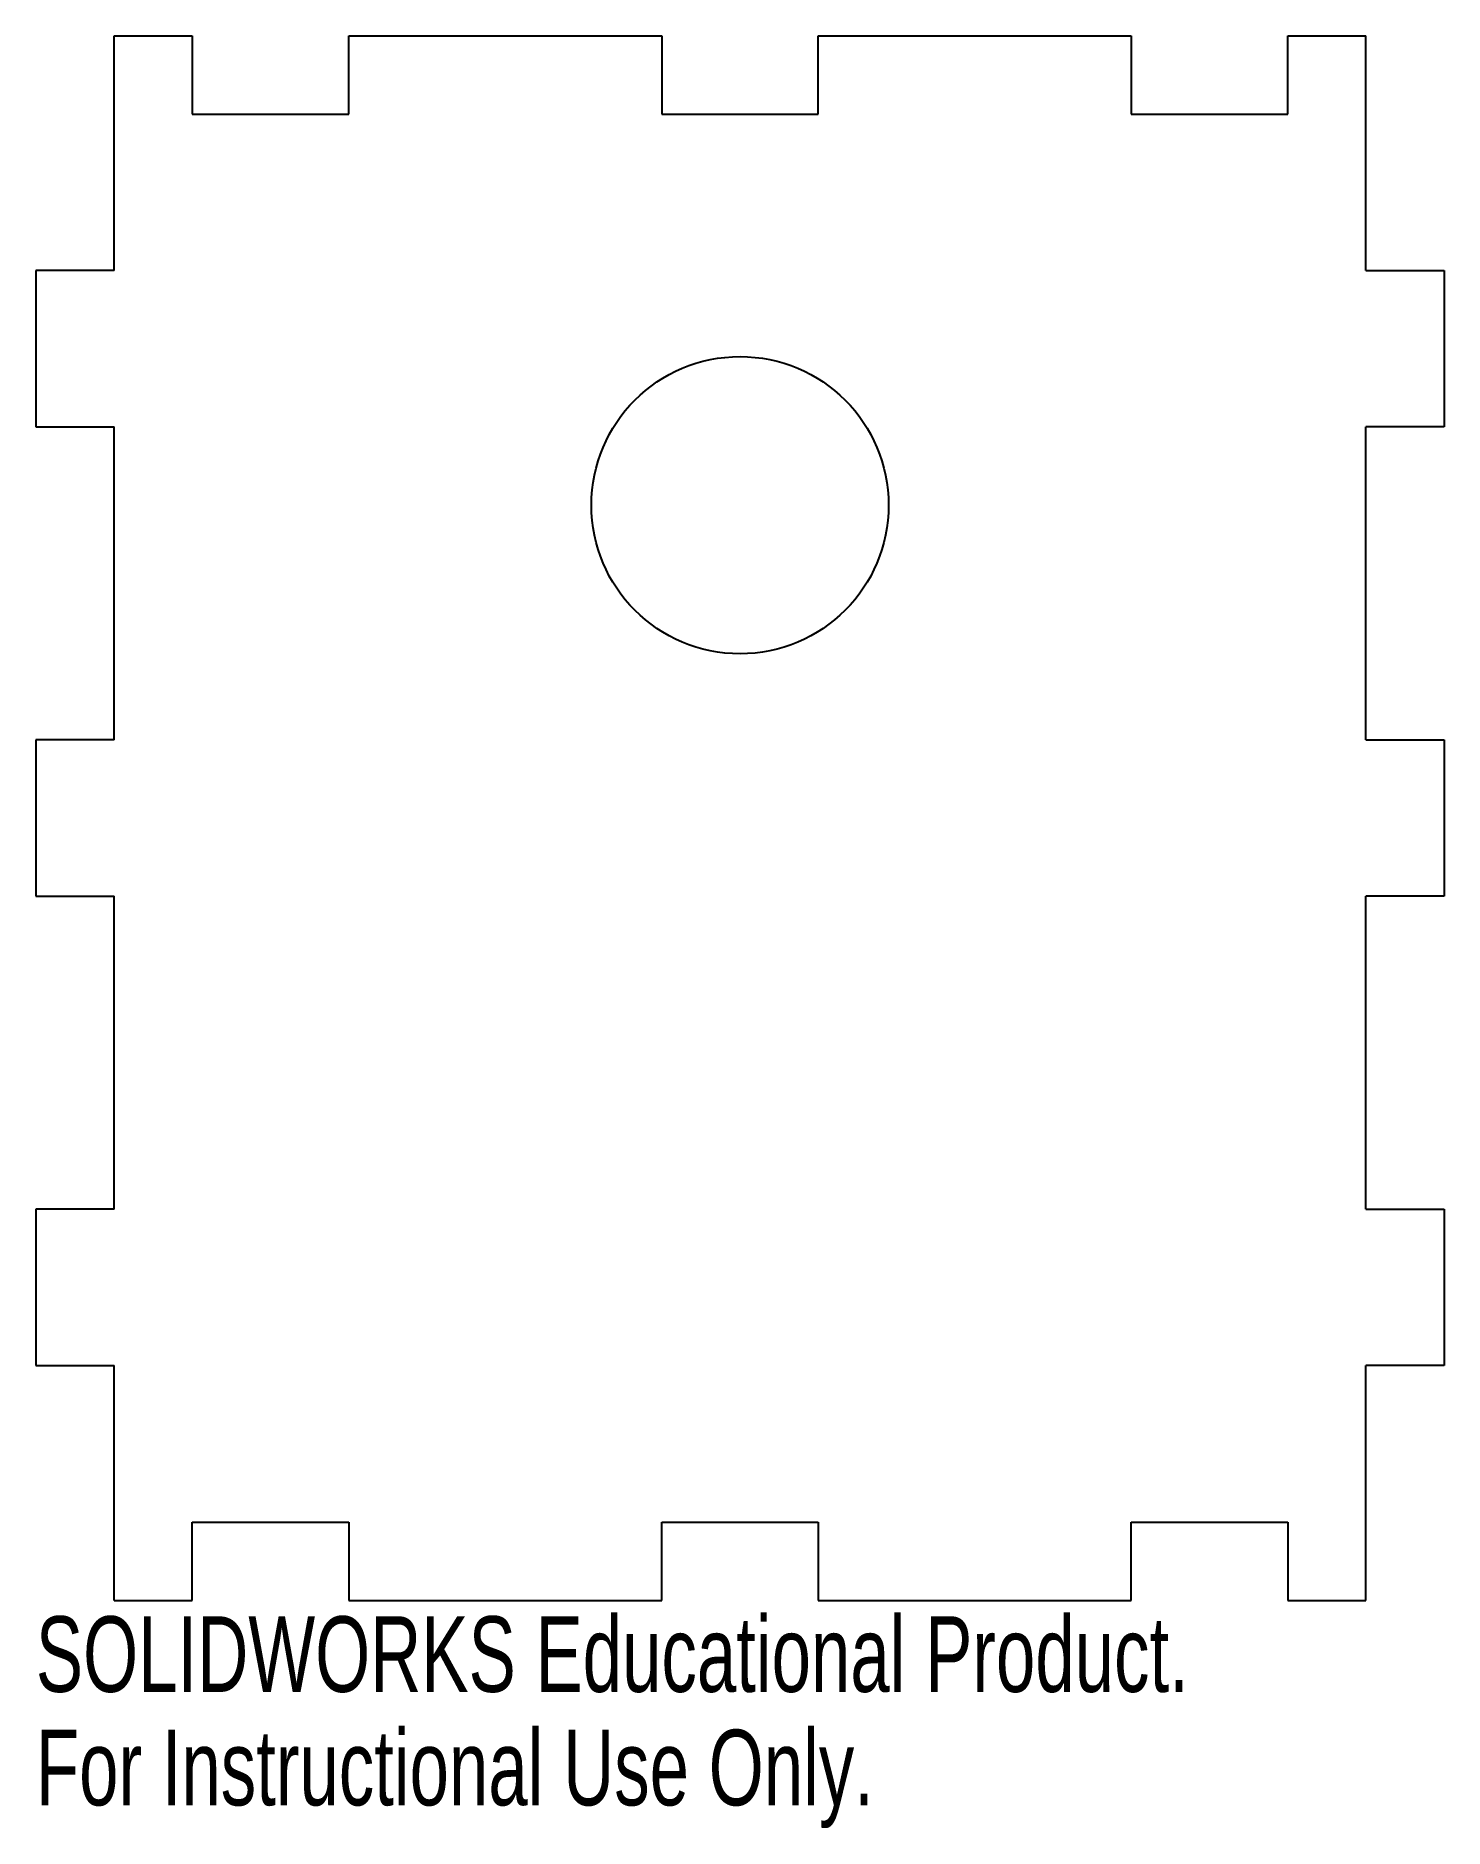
# Model space of a CAD drawing. Header units: millimetres. Extents: x -45 to 45, y -65 to 50.
import ezdxf

# ---------------------------------------------------------------- set-up
doc = ezdxf.new("R2010")
doc.units = ezdxf.units.MM
doc.styles.add('SLDTEXTSTYLE0', font='TXT', dxfattribs={"width": 0.7})

msp = doc.modelspace()

# ---------------------------------------------------------------- linework, layer by layer
at = {"color": 7, "linetype": 'Continuous', "lineweight": 25}
for p, q in [((-40, 50), (-35, 50)), ((-40, 35), (-40, 50)), ((-35, 50), (-35, 45)), ((-25, 50), (-5, 50)), ((-25, 45), (-25, 50)), ((-5, 50), (-5, 45)), ((5, 50), (25, 50)), ((5, 45), (5, 50)), ((25, 50), (25, 45)), ((35, 50), (40, 50)), ((35, 45), (35, 50)), ((40, 35), (40, 50)), ((-35, 45), (-25, 45)), ((-5, 45), (5, 45)), ((25, 45), (35, 45)), ((-40, 35), (-45, 35)), ((-45, 35), (-45, 25)), ((40, 35), (45, 35)), ((45, 35), (45, 25)), ((-45, 25), (-40, 25)), ((-40, 5), (-40, 25)), ((40, 5), (40, 25)), ((45, 25), (40, 25)), ((-40, 5), (-45, 5)), ((-45, 5), (-45, -5)), ((40, 5), (45, 5)), ((45, 5), (45, -5)), ((-45, -5), (-40, -5)), ((-40, -25), (-40, -5)), ((40, -25), (40, -5)), ((45, -5), (40, -5)), ((-40, -25), (-45, -25)), ((-45, -25), (-45, -35)), ((40, -25), (45, -25)), ((45, -25), (45, -35)), ((-45, -35), (-40, -35)), ((-40, -50), (-40, -35)), ((40, -50), (40, -35)), ((45, -35), (40, -35)), ((-35, -50), (-35, -45)), ((-35, -45), (-25, -45)), ((-25, -45), (-25, -50)), ((-5, -50), (-5, -45)), ((-5, -45), (5, -45)), ((5, -45), (5, -50)), ((25, -50), (25, -45)), ((25, -45), (35, -45)), ((35, -45), (35, -50)), ((-40, -50), (-35, -50)), ((-25, -50), (-5, -50)), ((5, -50), (25, -50)), ((35, -50), (40, -50))]:
    msp.add_line(p, q, dxfattribs=at)
msp.add_circle((0, 20), 9.5, dxfattribs=at)

# ---------------------------------------------------------------- texts
at = {"color": 7, "linetype": 'Continuous', "char_height": 4.8336, "attachment_point": 1, "style": 'SLDTEXTSTYLE0'}
for s, insert in [('SOLIDWORKS Educational Product.', (-45, -51.02)), ('For Instructional Use Only.', (-45, -58.27))]:
    msp.add_mtext(s, dxfattribs=dict(at, insert=insert))

doc.saveas('drawing.dxf')
